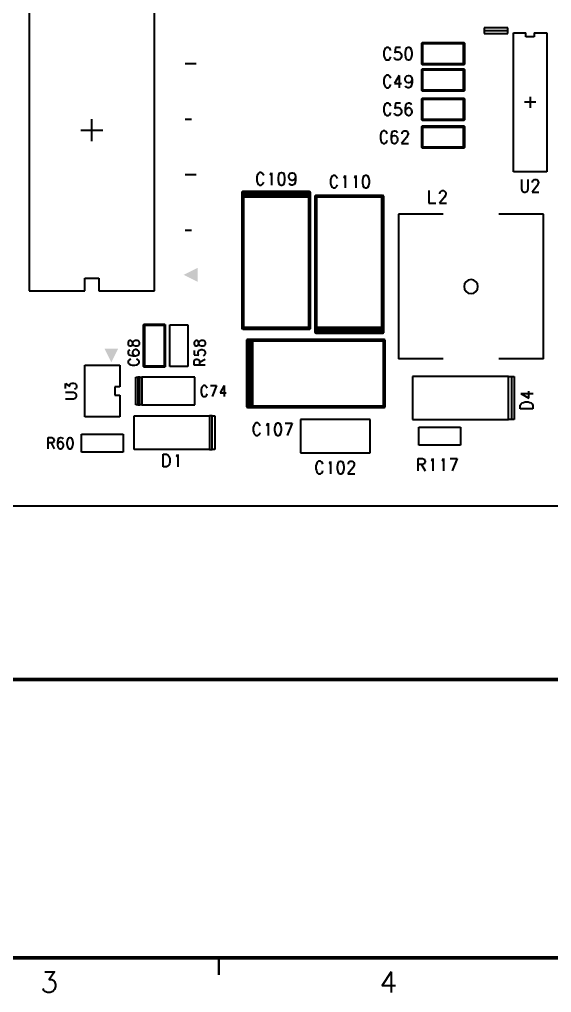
# Model space of a CAD drawing. Extents: x 295 to 953, y 10 to 290.
# Drawn here: x 609.6 to 686.1, y 10 to 149.9 of the extents above; entities that cross this region are included whole.
import ezdxf
from ezdxf.enums import TextEntityAlignment as Align

# ---------------------------------------------------------------- set-up
doc = ezdxf.new("R2010")
doc.units = 0
doc.header["$LTSCALE"] = 5
doc.header["$MEASUREMENT"] = 0
doc.layers.get('0').update_dxf_attribs({"linetype": 'CONTINUOUS', "lineweight": 25})
for name, color, linetype in [('13_C-SILK_GBR', 7, 'CONTINUOUS'), ('문자', 4, 'CONTINUOUS'), ('테두리', 3, 'CONTINUOUS')]:
    doc.layers.add(name, color=color, linetype=linetype)
doc.styles.get("Standard").update_dxf_attribs({"font": 'simplex.shx'})

# ---------------------------------------------------------------- blocks, each defined once
blk = doc.blocks.new('C')
at = {"layer": '테두리'}
for points, const_width in [([(15, 285), (15, 15), (405, 15), (405, 285), (15, 285)], 0.5), ([(15, 55), (405, 55)], 0.5), ([(161.25, 12.5), (161.25, 15)], 0.3)]:
    blk.add_lwpolyline(points, dxfattribs=dict(at, const_width=const_width))
at = {"layer": '문자'}
for s, p in [('3', (136.88, 11.5)), ('4', (185.62, 11.5))]:
    blk.add_text(s, height=3, dxfattribs=at).set_placement(p, align=Align.MIDDLE)

msp = doc.modelspace()

# ---------------------------------------------------------------- linework, layer by layer
at = {"layer": '13_C-SILK_GBR', "color": 7}
for p, q in [((610.98, 157.1), (610.98, 110.9)), ((628.98, 110.9), (628.98, 157.1)), ((679.78, 148.7), (676.38, 148.7)), ((676.38, 148.7), (676.38, 147.9)), ((679.78, 147.9), (679.78, 148.7)), ((679.78, 148.3), (676.38, 148.3)), ((676.38, 147.9), (679.78, 147.9)), ((680.58, 128), (680.58, 148)), ((680.58, 148), (682.38, 148)), ((682.38, 147.4), (682.38, 148)), ((683.58, 147.4), (682.38, 147.4)), ((683.58, 148), (683.58, 147.4)), ((683.58, 148), (685.38, 148)), ((685.38, 148), (685.38, 128)), ((662.08, 145.63), (662.01, 145.46)), ((662.21, 145.79), (662.08, 145.63)), ((662.34, 145.9), (662.21, 145.79)), ((662.61, 145.9), (662.34, 145.9)), ((662.74, 145.79), (662.61, 145.9)), ((662.88, 145.63), (662.74, 145.79)), ((662.95, 145.46), (662.88, 145.63)), ((663.62, 145.87), (663.55, 145.11)), ((664.33, 145.87), (663.62, 145.87)), ((665.08, 145.55), (665.01, 145.11)), ((665.22, 145.79), (665.08, 145.55)), ((665.44, 145.87), (665.22, 145.79)), ((665.58, 145.87), (665.44, 145.87)), ((665.79, 145.79), (665.58, 145.87)), ((665.93, 145.55), (665.79, 145.79)), ((666.01, 145.11), (665.93, 145.55)), ((667.46, 146.55), (667.42, 146.52)), ((667.42, 146.52), (667.46, 146.55)), ((667.42, 146.52), (667.42, 146.48)), ((667.42, 146.5), (667.42, 146.52)), ((667.42, 143.5), (667.42, 146.5)), ((667.42, 146.48), (667.46, 146.45)), ((667.48, 146.55), (667.46, 146.55)), ((667.46, 146.55), (667.5, 146.55)), ((673.48, 146.55), (667.48, 146.55)), ((667.48, 146.45), (673.48, 146.45)), ((667.5, 146.55), (667.53, 146.52)), ((667.53, 146.5), (667.53, 143.5)), ((673.42, 146.52), (673.46, 146.55)), ((673.42, 146.5), (673.42, 146.52)), ((673.42, 143.5), (673.42, 146.5)), ((673.46, 146.55), (673.5, 146.55)), ((673.48, 146.45), (673.5, 146.45)), ((673.53, 146.52), (673.5, 146.55)), ((673.5, 146.55), (673.53, 146.52)), ((673.5, 146.45), (673.53, 146.48)), ((673.53, 146.48), (673.53, 146.52)), ((673.53, 146.5), (673.53, 143.5)), ((662.01, 145.46), (661.95, 145.22)), ((661.95, 145.22), (661.95, 144.78)), ((661.95, 144.78), (662.01, 144.54)), ((662.01, 144.54), (662.08, 144.35)), ((662.08, 144.35), (662.21, 144.18)), ((662.21, 144.18), (662.34, 144.1)), ((662.61, 144.1), (662.74, 144.18)), ((662.74, 144.18), (662.88, 144.35)), ((662.88, 144.35), (662.95, 144.54)), ((663.55, 144.26), (663.48, 144.43)), ((663.55, 145.11), (663.62, 145.19)), ((663.62, 144.18), (663.55, 144.26)), ((663.62, 145.19), (663.83, 145.27)), ((663.83, 144.1), (663.62, 144.18)), ((663.83, 145.27), (664.04, 145.27)), ((664.04, 145.27), (664.26, 145.19)), ((664.26, 144.18), (664.04, 144.1)), ((664.26, 145.19), (664.4, 145.03)), ((664.4, 144.35), (664.26, 144.18)), ((664.4, 145.03), (664.48, 144.78)), ((664.48, 144.59), (664.4, 144.35)), ((664.48, 144.78), (664.48, 144.59)), ((665.01, 145.11), (665.01, 144.86)), ((665.01, 144.86), (665.08, 144.43)), ((665.08, 144.43), (665.22, 144.18)), ((665.22, 144.18), (665.44, 144.1)), ((665.58, 144.1), (665.79, 144.18)), ((665.79, 144.18), (665.93, 144.43)), ((665.93, 144.43), (666.01, 144.86)), ((666.01, 144.86), (666.01, 145.11)), ((633.38, 143.6), (634.98, 143.6)), ((662.34, 144.1), (662.61, 144.1)), ((664.04, 144.1), (663.83, 144.1)), ((665.44, 144.1), (665.58, 144.1)), ((667.46, 143.55), (667.42, 143.52)), ((667.42, 143.52), (667.42, 143.48)), ((667.42, 143.48), (667.46, 143.45)), ((667.46, 143.45), (667.42, 143.48)), ((667.42, 142.72), (667.46, 142.75)), ((667.46, 142.75), (667.42, 142.72)), ((667.42, 142.7), (667.42, 142.72)), ((667.42, 142.72), (667.42, 142.68)), ((667.48, 143.55), (667.46, 143.55)), ((667.5, 143.45), (667.46, 143.45)), ((667.46, 142.75), (667.5, 142.75)), ((667.48, 142.75), (667.46, 142.75)), ((673.48, 143.55), (667.48, 143.55)), ((667.48, 143.45), (673.48, 143.45)), ((673.48, 142.75), (667.48, 142.75)), ((667.53, 143.48), (667.5, 143.45)), ((667.5, 142.75), (667.53, 142.72)), ((667.53, 143.5), (667.53, 143.48)), ((673.46, 143.45), (673.42, 143.48)), ((673.42, 142.72), (673.46, 142.75)), ((673.42, 142.7), (673.42, 142.72)), ((673.5, 143.45), (673.46, 143.45)), ((673.46, 142.75), (673.5, 142.75)), ((673.48, 143.45), (673.5, 143.45)), ((673.53, 143.52), (673.5, 143.55)), ((673.53, 143.48), (673.5, 143.45)), ((673.5, 143.45), (673.53, 143.48)), ((673.53, 142.72), (673.5, 142.75)), ((673.5, 142.75), (673.53, 142.72)), ((673.53, 143.48), (673.53, 143.52)), ((673.53, 143.5), (673.53, 143.48)), ((673.53, 142.68), (673.53, 142.72)), ((662.01, 141.46), (661.95, 141.22)), ((662.08, 141.63), (662.01, 141.46)), ((662.21, 141.79), (662.08, 141.63)), ((662.34, 141.9), (662.21, 141.79)), ((662.61, 141.9), (662.34, 141.9)), ((662.74, 141.79), (662.61, 141.9)), ((662.88, 141.63), (662.74, 141.79)), ((662.95, 141.46), (662.88, 141.63)), ((664.14, 141.87), (663.48, 140.7)), ((664.14, 141.87), (664.14, 140.1)), ((665.01, 141.38), (665.08, 141.63)), ((665.01, 141.3), (665.01, 141.38)), ((665.08, 141.63), (665.24, 141.79)), ((665.24, 141.79), (665.47, 141.87)), ((665.47, 141.87), (665.54, 141.87)), ((665.54, 141.87), (665.78, 141.79)), ((665.78, 141.79), (665.93, 141.63)), ((665.93, 141.63), (666.01, 141.3)), ((667.42, 139.7), (667.42, 142.7)), ((667.42, 142.68), (667.46, 142.65)), ((667.48, 142.65), (673.48, 142.65)), ((667.53, 142.7), (667.53, 139.7)), ((673.42, 139.7), (673.42, 142.7)), ((673.48, 142.65), (673.5, 142.65)), ((673.5, 142.65), (673.53, 142.68)), ((673.53, 142.7), (673.53, 139.7)), ((661.95, 141.22), (661.95, 140.78)), ((661.95, 140.78), (662.01, 140.54)), ((662.01, 140.54), (662.08, 140.35)), ((662.08, 140.35), (662.21, 140.18)), ((662.21, 140.18), (662.34, 140.1)), ((662.34, 140.1), (662.61, 140.1)), ((662.61, 140.1), (662.74, 140.18)), ((662.74, 140.18), (662.88, 140.35)), ((662.88, 140.35), (662.95, 140.54)), ((663.48, 140.7), (664.48, 140.7)), ((665.08, 141.03), (665.01, 141.3)), ((665.24, 140.86), (665.08, 141.03)), ((665.16, 140.18), (665.08, 140.35)), ((665.39, 140.1), (665.16, 140.18)), ((665.47, 140.78), (665.24, 140.86)), ((665.54, 140.1), (665.39, 140.1)), ((665.54, 140.78), (665.47, 140.78)), ((665.78, 140.86), (665.54, 140.78)), ((665.78, 140.18), (665.54, 140.1)), ((665.93, 141.03), (665.78, 140.86)), ((665.93, 140.43), (665.78, 140.18)), ((666.01, 141.3), (665.93, 141.03)), ((666.01, 140.86), (665.93, 140.43)), ((666.01, 141.3), (666.01, 140.86)), ((667.46, 139.75), (667.42, 139.72)), ((667.42, 139.72), (667.42, 139.68)), ((667.42, 139.68), (667.46, 139.65)), ((667.46, 139.65), (667.42, 139.68)), ((667.42, 138.52), (667.46, 138.55)), ((667.46, 138.55), (667.42, 138.52)), ((667.42, 138.5), (667.42, 138.52)), ((667.42, 138.52), (667.42, 138.48)), ((667.48, 139.75), (667.46, 139.75)), ((667.5, 139.65), (667.46, 139.65)), ((667.46, 138.55), (667.5, 138.55)), ((667.48, 138.55), (667.46, 138.55)), ((673.48, 139.75), (667.48, 139.75)), ((667.48, 139.65), (673.48, 139.65)), ((673.48, 138.55), (667.48, 138.55)), ((667.53, 139.68), (667.5, 139.65)), ((667.5, 138.55), (667.53, 138.52)), ((667.53, 139.7), (667.53, 139.68)), ((673.46, 139.65), (673.42, 139.68)), ((673.42, 138.52), (673.46, 138.55)), ((673.42, 138.5), (673.42, 138.52)), ((673.5, 139.65), (673.46, 139.65)), ((673.46, 138.55), (673.5, 138.55)), ((673.48, 139.65), (673.5, 139.65)), ((673.53, 139.72), (673.5, 139.75)), ((673.5, 139.65), (673.53, 139.68)), ((673.53, 139.68), (673.5, 139.65)), ((673.53, 138.52), (673.5, 138.55)), ((673.5, 138.55), (673.53, 138.52)), ((673.53, 139.68), (673.53, 139.72)), ((673.53, 139.7), (673.53, 139.68)), ((673.53, 138.48), (673.53, 138.52)), ((682.98, 138.8), (682.98, 137.2)), ((662.01, 137.46), (661.95, 137.22)), ((661.95, 137.22), (661.95, 136.78)), ((662.08, 137.63), (662.01, 137.46)), ((662.21, 137.79), (662.08, 137.63)), ((662.34, 137.9), (662.21, 137.79)), ((662.61, 137.9), (662.34, 137.9)), ((662.74, 137.79), (662.61, 137.9)), ((662.88, 137.63), (662.74, 137.79)), ((662.95, 137.46), (662.88, 137.63)), ((663.62, 137.87), (663.55, 137.11)), ((663.55, 137.11), (663.62, 137.19)), ((664.33, 137.87), (663.62, 137.87)), ((663.62, 137.19), (663.83, 137.27)), ((663.83, 137.27), (664.04, 137.27)), ((664.04, 137.27), (664.26, 137.19)), ((664.26, 137.19), (664.4, 137.03)), ((665.08, 137.55), (665.01, 137.11)), ((665.24, 137.79), (665.08, 137.55)), ((665.47, 137.87), (665.24, 137.79)), ((665.47, 137.19), (665.24, 137.11)), ((665.62, 137.87), (665.47, 137.87)), ((665.54, 137.19), (665.47, 137.19)), ((665.77, 137.11), (665.54, 137.19)), ((665.85, 137.79), (665.62, 137.87)), ((665.93, 137.63), (665.85, 137.79)), ((667.42, 135.5), (667.42, 138.5)), ((667.42, 138.48), (667.46, 138.45)), ((667.48, 138.45), (673.48, 138.45)), ((667.53, 138.5), (667.53, 135.5)), ((673.42, 135.5), (673.42, 138.5)), ((673.48, 138.45), (673.5, 138.45)), ((673.5, 138.45), (673.53, 138.48)), ((673.53, 138.5), (673.53, 135.5)), ((683.78, 138), (682.18, 138)), ((661.95, 136.78), (662.01, 136.54)), ((662.01, 136.54), (662.08, 136.35)), ((662.08, 136.35), (662.21, 136.18)), ((662.21, 136.18), (662.34, 136.1)), ((662.34, 136.1), (662.61, 136.1)), ((662.61, 136.1), (662.74, 136.18)), ((662.74, 136.18), (662.88, 136.35)), ((662.88, 136.35), (662.95, 136.54)), ((663.55, 136.26), (663.48, 136.43)), ((663.62, 136.18), (663.55, 136.26)), ((663.83, 136.1), (663.62, 136.18)), ((664.04, 136.1), (663.83, 136.1)), ((664.26, 136.18), (664.04, 136.1)), ((664.4, 136.35), (664.26, 136.18)), ((664.4, 137.03), (664.48, 136.78)), ((664.48, 136.59), (664.4, 136.35)), ((664.48, 136.78), (664.48, 136.59)), ((665.01, 137.11), (665.01, 136.7)), ((665.08, 136.95), (665.01, 136.7)), ((665.01, 136.7), (665.08, 136.35)), ((665.24, 137.11), (665.08, 136.95)), ((665.08, 136.35), (665.24, 136.18)), ((665.24, 136.18), (665.47, 136.1)), ((665.47, 136.1), (665.54, 136.1)), ((665.54, 136.1), (665.77, 136.18)), ((665.93, 136.95), (665.77, 137.11)), ((665.77, 136.18), (665.93, 136.35)), ((666.01, 136.7), (665.93, 136.95)), ((665.93, 136.35), (666.01, 136.59)), ((666.01, 136.59), (666.01, 136.7)), ((619.98, 132.4), (619.98, 135.6)), ((633.38, 135.6), (634.28, 135.6)), ((667.46, 135.55), (667.42, 135.52)), ((667.42, 135.52), (667.42, 135.48)), ((667.42, 135.48), (667.46, 135.45)), ((667.46, 135.45), (667.42, 135.48)), ((667.42, 134.52), (667.46, 134.55)), ((667.46, 134.55), (667.42, 134.52)), ((667.42, 134.5), (667.42, 134.52)), ((667.42, 134.52), (667.42, 134.48)), ((667.42, 131.5), (667.42, 134.5)), ((667.42, 134.48), (667.46, 134.45)), ((667.48, 135.55), (667.46, 135.55)), ((667.5, 135.45), (667.46, 135.45)), ((667.46, 134.55), (667.5, 134.55)), ((667.48, 134.55), (667.46, 134.55)), ((673.48, 135.55), (667.48, 135.55)), ((667.48, 135.45), (673.48, 135.45)), ((673.48, 134.55), (667.48, 134.55)), ((667.48, 134.45), (673.48, 134.45)), ((667.53, 135.48), (667.5, 135.45)), ((667.5, 134.55), (667.53, 134.52)), ((667.53, 135.5), (667.53, 135.48)), ((667.53, 134.5), (667.53, 131.5)), ((673.46, 135.45), (673.42, 135.48)), ((673.42, 134.52), (673.46, 134.55)), ((673.42, 134.5), (673.42, 134.52)), ((673.42, 131.5), (673.42, 134.5)), ((673.5, 135.45), (673.46, 135.45)), ((673.46, 134.55), (673.5, 134.55)), ((673.48, 135.45), (673.5, 135.45)), ((673.48, 134.45), (673.5, 134.45)), ((673.53, 135.52), (673.5, 135.55)), ((673.5, 135.45), (673.53, 135.48)), ((673.53, 135.48), (673.5, 135.45)), ((673.53, 134.52), (673.5, 134.55)), ((673.5, 134.55), (673.53, 134.52)), ((673.5, 134.45), (673.53, 134.48)), ((673.53, 135.48), (673.53, 135.52)), ((673.53, 135.5), (673.53, 135.48)), ((673.53, 134.48), (673.53, 134.52)), ((673.53, 134.5), (673.53, 131.5)), ((618.38, 134), (621.58, 134)), ((661.51, 133.46), (661.45, 133.22)), ((661.45, 133.22), (661.45, 132.78)), ((661.58, 133.63), (661.51, 133.46)), ((661.71, 133.79), (661.58, 133.63)), ((661.84, 133.9), (661.71, 133.79)), ((662.11, 133.9), (661.84, 133.9)), ((662.24, 133.79), (662.11, 133.9)), ((662.38, 133.63), (662.24, 133.79)), ((662.45, 133.46), (662.38, 133.63)), ((663.05, 133.55), (662.98, 133.11)), ((662.98, 133.11), (662.98, 132.7)), ((663.05, 132.95), (662.98, 132.7)), ((663.21, 133.79), (663.05, 133.55)), ((663.21, 133.11), (663.05, 132.95)), ((663.44, 133.87), (663.21, 133.79)), ((663.44, 133.19), (663.21, 133.11)), ((663.59, 133.87), (663.44, 133.87)), ((663.51, 133.19), (663.44, 133.19)), ((663.74, 133.11), (663.51, 133.19)), ((663.82, 133.79), (663.59, 133.87)), ((663.9, 132.95), (663.74, 133.11)), ((663.9, 133.63), (663.82, 133.79)), ((663.98, 132.7), (663.9, 132.95)), ((665.22, 132.95), (664.51, 132.1)), ((664.58, 133.55), (664.65, 133.71)), ((664.58, 133.46), (664.58, 133.55)), ((664.65, 133.71), (664.72, 133.79)), ((664.72, 133.79), (664.86, 133.9)), ((664.86, 133.9), (665.15, 133.9)), ((665.15, 133.9), (665.29, 133.79)), ((665.36, 133.22), (665.22, 132.95)), ((665.29, 133.79), (665.36, 133.71)), ((665.36, 133.71), (665.43, 133.55)), ((665.43, 133.38), (665.36, 133.22)), ((665.43, 133.55), (665.43, 133.38)), ((661.45, 132.78), (661.51, 132.54)), ((661.51, 132.54), (661.58, 132.35)), ((661.58, 132.35), (661.71, 132.18)), ((661.71, 132.18), (661.84, 132.1)), ((661.84, 132.1), (662.11, 132.1)), ((662.11, 132.1), (662.24, 132.18)), ((662.24, 132.18), (662.38, 132.35)), ((662.38, 132.35), (662.45, 132.54)), ((662.98, 132.7), (663.05, 132.35)), ((663.05, 132.35), (663.21, 132.18)), ((663.21, 132.18), (663.44, 132.1)), ((663.44, 132.1), (663.51, 132.1)), ((663.51, 132.1), (663.74, 132.18)), ((663.74, 132.18), (663.9, 132.35)), ((663.9, 132.35), (663.98, 132.59)), ((663.98, 132.59), (663.98, 132.7)), ((664.51, 132.1), (665.51, 132.1)), ((667.46, 131.55), (667.42, 131.52)), ((667.42, 131.52), (667.42, 131.48)), ((667.48, 131.55), (667.46, 131.55)), ((673.48, 131.55), (667.48, 131.55)), ((673.53, 131.52), (673.5, 131.55)), ((673.53, 131.48), (673.53, 131.52)), ((667.42, 131.48), (667.46, 131.45)), ((667.46, 131.45), (667.42, 131.48)), ((667.5, 131.45), (667.46, 131.45)), ((667.48, 131.45), (673.48, 131.45)), ((667.53, 131.48), (667.5, 131.45)), ((667.53, 131.5), (667.53, 131.48)), ((673.46, 131.45), (673.42, 131.48)), ((673.5, 131.45), (673.46, 131.45)), ((673.48, 131.45), (673.5, 131.45)), ((673.5, 131.45), (673.53, 131.48)), ((673.53, 131.48), (673.5, 131.45)), ((673.53, 131.5), (673.53, 131.48)), ((633.38, 127.6), (634.98, 127.6)), ((643.75, 127.46), (643.69, 127.22)), ((643.82, 127.63), (643.75, 127.46)), ((643.94, 127.79), (643.82, 127.63)), ((644.07, 127.9), (643.94, 127.79)), ((644.34, 127.9), (644.07, 127.9)), ((644.47, 127.79), (644.34, 127.9)), ((644.61, 127.63), (644.47, 127.79)), ((644.68, 127.46), (644.61, 127.63)), ((645.6, 127.55), (645.68, 127.63)), ((645.68, 127.63), (645.8, 127.87)), ((645.8, 127.87), (645.8, 126.1)), ((646.82, 127.55), (646.75, 127.11)), ((646.95, 127.79), (646.82, 127.55)), ((647.17, 127.87), (646.95, 127.79)), ((647.31, 127.87), (647.17, 127.87)), ((647.52, 127.79), (647.31, 127.87)), ((647.66, 127.55), (647.52, 127.79)), ((647.74, 127.11), (647.66, 127.55)), ((648.28, 127.38), (648.35, 127.63)), ((648.28, 127.3), (648.28, 127.38)), ((648.35, 127.63), (648.5, 127.79)), ((648.5, 127.79), (648.73, 127.87)), ((648.73, 127.87), (648.8, 127.87)), ((648.8, 127.87), (649.04, 127.79)), ((649.04, 127.79), (649.19, 127.63)), ((649.19, 127.63), (649.27, 127.3)), ((654.54, 127.39), (654.42, 127.23)), ((654.67, 127.5), (654.54, 127.39)), ((654.94, 127.5), (654.67, 127.5)), ((655.07, 127.39), (654.94, 127.5)), ((655.21, 127.23), (655.07, 127.39)), ((656.28, 127.23), (656.4, 127.47)), ((656.4, 127.47), (656.4, 125.7)), ((657.81, 127.23), (657.93, 127.47)), ((657.93, 127.47), (657.93, 125.7)), ((659.08, 127.39), (658.95, 127.15)), ((659.3, 127.47), (659.08, 127.39)), ((659.44, 127.47), (659.3, 127.47)), ((659.65, 127.39), (659.44, 127.47)), ((659.79, 127.15), (659.65, 127.39)), ((685.38, 128), (680.58, 128)), ((643.69, 127.22), (643.69, 126.78)), ((643.69, 126.78), (643.75, 126.54)), ((643.75, 126.54), (643.82, 126.35)), ((643.82, 126.35), (643.94, 126.18)), ((643.94, 126.18), (644.07, 126.1)), ((644.07, 126.1), (644.34, 126.1)), ((644.34, 126.1), (644.47, 126.18)), ((644.47, 126.18), (644.61, 126.35)), ((644.61, 126.35), (644.68, 126.54)), ((646.75, 127.11), (646.75, 126.86)), ((646.75, 126.86), (646.82, 126.43)), ((646.82, 126.43), (646.95, 126.18)), ((646.95, 126.18), (647.17, 126.1)), ((647.17, 126.1), (647.31, 126.1)), ((647.31, 126.1), (647.52, 126.18)), ((647.52, 126.18), (647.66, 126.43)), ((647.66, 126.43), (647.74, 126.86)), ((647.74, 126.86), (647.74, 127.11)), ((648.35, 127.03), (648.28, 127.3)), ((648.5, 126.86), (648.35, 127.03)), ((648.42, 126.18), (648.35, 126.35)), ((648.65, 126.1), (648.42, 126.18)), ((648.73, 126.78), (648.5, 126.86)), ((648.8, 126.1), (648.65, 126.1)), ((648.8, 126.78), (648.73, 126.78)), ((649.04, 126.86), (648.8, 126.78)), ((649.04, 126.18), (648.8, 126.1)), ((649.19, 127.03), (649.04, 126.86)), ((649.19, 126.43), (649.04, 126.18)), ((649.27, 127.3), (649.19, 127.03)), ((649.27, 126.86), (649.19, 126.43)), ((649.27, 127.3), (649.27, 126.86)), ((654.35, 127.06), (654.29, 126.82)), ((654.29, 126.82), (654.29, 126.38)), ((654.29, 126.38), (654.35, 126.14)), ((654.42, 127.23), (654.35, 127.06)), ((654.35, 126.14), (654.42, 125.95)), ((654.42, 125.95), (654.54, 125.78)), ((655.07, 125.78), (655.21, 125.95)), ((655.28, 127.06), (655.21, 127.23)), ((655.21, 125.95), (655.28, 126.14)), ((656.2, 127.15), (656.28, 127.23)), ((657.73, 127.15), (657.81, 127.23)), ((658.95, 127.15), (658.88, 126.71)), ((658.88, 126.71), (658.88, 126.46)), ((658.88, 126.46), (658.95, 126.03)), ((658.95, 126.03), (659.08, 125.78)), ((659.65, 125.78), (659.79, 126.03)), ((659.87, 126.71), (659.79, 127.15)), ((659.79, 126.03), (659.87, 126.46)), ((659.87, 126.46), (659.87, 126.71)), ((681.72, 126.9), (681.72, 125.62)), ((682.71, 125.62), (682.71, 126.9)), ((683.95, 125.95), (683.25, 125.1)), ((683.32, 126.55), (683.38, 126.71)), ((683.32, 126.46), (683.32, 126.55)), ((683.38, 126.71), (683.45, 126.79)), ((683.45, 126.79), (683.59, 126.9)), ((683.59, 126.9), (683.88, 126.9)), ((683.88, 126.9), (684.02, 126.79)), ((684.09, 126.22), (683.95, 125.95)), ((684.02, 126.79), (684.09, 126.71)), ((684.09, 126.71), (684.16, 126.55)), ((684.16, 126.38), (684.09, 126.22)), ((684.16, 126.55), (684.16, 126.38)), ((641.58, 125.14), (641.64, 125.2)), ((641.64, 125.2), (641.58, 125.14)), ((641.58, 125.1), (641.58, 125.14)), ((641.58, 125.14), (641.58, 125.06)), ((641.58, 124.9), (641.58, 125.1)), ((641.58, 125.06), (641.64, 125)), ((641.64, 125), (641.58, 124.94)), ((641.58, 124.94), (641.64, 125)), ((641.58, 124.94), (641.58, 124.86)), ((641.58, 124.9), (641.58, 124.94)), ((641.58, 124.5), (641.58, 124.9)), ((641.64, 124.8), (641.58, 124.86)), ((641.58, 124.86), (641.64, 124.8)), ((641.58, 124.54), (641.64, 124.6)), ((641.64, 124.6), (641.58, 124.54)), ((641.58, 124.5), (641.58, 124.54)), ((641.58, 124.54), (641.58, 124.46)), ((641.64, 125.2), (641.72, 125.2)), ((641.68, 125.2), (641.64, 125.2)), ((641.68, 125), (641.64, 125)), ((641.64, 125), (641.72, 125)), ((641.72, 124.8), (641.64, 124.8)), ((641.64, 124.6), (641.72, 124.6)), ((641.68, 124.6), (641.64, 124.6)), ((651.28, 125.2), (641.68, 125.2)), ((641.68, 125), (651.28, 125)), ((651.28, 125), (641.68, 125)), ((641.68, 124.8), (651.28, 124.8)), ((651.28, 124.6), (641.68, 124.6)), ((641.72, 125.2), (641.78, 125.14)), ((641.72, 125), (641.78, 124.94)), ((641.78, 124.86), (641.72, 124.8)), ((641.72, 124.6), (641.78, 124.54)), ((641.78, 125.1), (641.78, 124.9)), ((641.78, 124.9), (641.78, 124.86)), ((641.78, 124.9), (641.78, 124.5)), ((651.18, 125.14), (651.24, 125.2)), ((651.18, 125.1), (651.18, 125.14)), ((651.18, 124.9), (651.18, 125.1)), ((651.18, 124.94), (651.24, 125)), ((651.18, 124.9), (651.18, 124.94)), ((651.18, 124.5), (651.18, 124.9)), ((651.24, 124.8), (651.18, 124.86)), ((651.18, 124.54), (651.24, 124.6)), ((651.18, 124.5), (651.18, 124.54)), ((651.24, 125.2), (651.32, 125.2)), ((651.24, 125), (651.32, 125)), ((651.32, 124.8), (651.24, 124.8)), ((651.24, 124.6), (651.32, 124.6)), ((651.28, 125), (651.32, 125)), ((651.28, 124.8), (651.32, 124.8)), ((651.38, 125.14), (651.32, 125.2)), ((651.32, 125.2), (651.38, 125.14)), ((651.32, 125), (651.38, 125.06)), ((651.32, 125), (651.38, 124.94)), ((651.38, 124.94), (651.32, 125)), ((651.38, 124.86), (651.32, 124.8)), ((651.32, 124.8), (651.38, 124.86)), ((651.32, 124.6), (651.38, 124.54)), ((651.38, 124.54), (651.32, 124.6)), ((651.38, 125.06), (651.38, 125.14)), ((651.38, 125.1), (651.38, 124.9)), ((651.38, 124.86), (651.38, 124.94)), ((651.38, 124.9), (651.38, 124.86)), ((651.38, 124.9), (651.38, 124.5)), ((651.38, 124.46), (651.38, 124.54)), ((652.08, 124.54), (652.14, 124.6)), ((652.14, 124.6), (652.08, 124.54)), ((652.08, 124.5), (652.08, 124.54)), ((652.08, 124.54), (652.08, 124.46)), ((652.14, 124.6), (652.22, 124.6)), ((652.18, 124.6), (652.14, 124.6)), ((661.78, 124.6), (652.18, 124.6)), ((652.22, 124.6), (652.28, 124.54)), ((654.54, 125.78), (654.67, 125.7)), ((654.67, 125.7), (654.94, 125.7)), ((654.94, 125.7), (655.07, 125.78)), ((659.08, 125.78), (659.3, 125.7)), ((659.3, 125.7), (659.44, 125.7)), ((659.44, 125.7), (659.65, 125.78)), ((661.68, 124.54), (661.74, 124.6)), ((661.68, 124.5), (661.68, 124.54)), ((661.74, 124.6), (661.82, 124.6)), ((661.88, 124.54), (661.82, 124.6)), ((661.82, 124.6), (661.88, 124.54)), ((661.88, 124.46), (661.88, 124.54)), ((668.42, 125.3), (668.42, 123.5)), ((670.02, 124.95), (670.08, 125.11)), ((670.02, 124.86), (670.02, 124.95)), ((670.08, 125.11), (670.15, 125.19)), ((670.15, 125.19), (670.29, 125.3)), ((670.29, 125.3), (670.58, 125.3)), ((670.58, 125.3), (670.72, 125.19)), ((670.79, 124.62), (670.65, 124.35)), ((670.72, 125.19), (670.79, 125.11)), ((670.79, 125.11), (670.86, 124.95)), ((670.86, 124.78), (670.79, 124.62)), ((670.86, 124.95), (670.86, 124.78)), ((681.72, 125.62), (681.79, 125.35)), ((681.79, 125.35), (681.92, 125.18)), ((681.92, 125.18), (682.14, 125.1)), ((682.14, 125.1), (682.28, 125.1)), ((682.28, 125.1), (682.49, 125.18)), ((682.49, 125.18), (682.63, 125.35)), ((682.63, 125.35), (682.71, 125.62)), ((683.25, 125.1), (684.24, 125.1)), ((641.58, 105.5), (641.58, 124.5)), ((641.64, 124.4), (641.58, 124.46)), ((641.58, 124.46), (641.64, 124.4)), ((641.72, 124.4), (641.64, 124.4)), ((641.68, 124.4), (651.28, 124.4)), ((641.78, 124.46), (641.72, 124.4)), ((641.78, 124.5), (641.78, 124.46)), ((641.78, 124.5), (641.78, 105.5)), ((651.18, 105.5), (651.18, 124.5)), ((651.24, 124.4), (651.18, 124.46)), ((651.32, 124.4), (651.24, 124.4)), ((651.28, 124.4), (651.32, 124.4)), ((651.38, 124.46), (651.32, 124.4)), ((651.32, 124.4), (651.38, 124.46)), ((651.38, 124.5), (651.38, 124.46)), ((651.38, 124.5), (651.38, 105.5)), ((652.08, 105.5), (652.08, 124.5)), ((652.08, 124.46), (652.14, 124.4)), ((652.18, 124.4), (661.78, 124.4)), ((652.28, 124.5), (652.28, 105.5)), ((661.68, 105.5), (661.68, 124.5)), ((661.78, 124.4), (661.82, 124.4)), ((661.82, 124.4), (661.88, 124.46)), ((661.88, 124.5), (661.88, 105.5)), ((668.42, 123.5), (669.41, 123.5)), ((670.65, 124.35), (669.95, 123.5)), ((669.95, 123.5), (670.94, 123.5)), ((670.48, 121.9), (664.08, 121.9)), ((664.08, 121.9), (664.08, 101.1)), ((684.88, 121.9), (678.48, 121.9)), ((684.88, 101.1), (684.88, 121.9)), ((633.38, 119.6), (634.28, 119.6)), ((618.98, 110.9), (618.98, 112.7)), ((618.98, 112.7), (620.98, 112.7)), ((620.98, 112.7), (620.98, 110.9)), ((610.98, 110.9), (618.98, 110.9)), ((620.98, 110.9), (628.98, 110.9)), ((627.42, 106.02), (627.46, 106.05)), ((627.46, 106.05), (627.42, 106.02)), ((627.42, 106), (627.42, 106.02)), ((627.42, 106.02), (627.42, 105.98)), ((627.42, 100), (627.42, 106)), ((627.42, 105.98), (627.46, 105.95)), ((627.46, 106.05), (627.5, 106.05)), ((627.48, 106.05), (627.46, 106.05)), ((630.48, 106.05), (627.48, 106.05)), ((627.48, 105.95), (630.48, 105.95)), ((627.5, 106.05), (627.53, 106.02)), ((627.53, 106), (627.53, 100)), ((630.42, 106.02), (630.46, 106.05)), ((630.42, 106), (630.42, 106.02)), ((630.42, 100), (630.42, 106)), ((630.46, 106.05), (630.5, 106.05)), ((630.48, 105.95), (630.5, 105.95)), ((630.5, 106.05), (630.53, 106.02)), ((630.53, 106.02), (630.5, 106.05)), ((630.5, 105.95), (630.53, 105.98)), ((630.53, 105.98), (630.53, 106.02)), ((630.53, 106), (630.53, 100)), ((631.18, 100), (631.18, 106)), ((631.18, 106), (633.78, 106)), ((633.78, 106), (633.78, 100)), ((641.64, 105.6), (641.58, 105.54)), ((641.58, 105.54), (641.58, 105.46)), ((641.58, 105.46), (641.64, 105.4)), ((641.64, 105.4), (641.58, 105.46)), ((641.68, 105.6), (641.64, 105.6)), ((641.72, 105.4), (641.64, 105.4)), ((651.28, 105.6), (641.68, 105.6)), ((641.68, 105.4), (651.28, 105.4)), ((641.78, 105.46), (641.72, 105.4)), ((641.78, 105.5), (641.78, 105.46)), ((651.24, 105.4), (651.18, 105.46)), ((651.32, 105.4), (651.24, 105.4)), ((651.28, 105.4), (651.32, 105.4)), ((651.38, 105.54), (651.32, 105.6)), ((651.38, 105.46), (651.32, 105.4)), ((651.32, 105.4), (651.38, 105.46)), ((651.38, 105.46), (651.38, 105.54)), ((651.38, 105.5), (651.38, 105.46)), ((652.08, 105.54), (652.14, 105.6)), ((652.14, 105.6), (652.08, 105.54)), ((652.08, 105.5), (652.08, 105.54)), ((652.08, 105.54), (652.08, 105.46)), ((652.08, 105.1), (652.08, 105.5)), ((652.14, 105.4), (652.08, 105.46)), ((652.08, 105.46), (652.14, 105.4)), ((652.08, 105.14), (652.14, 105.2)), ((652.14, 105.2), (652.08, 105.14)), ((652.08, 105.1), (652.08, 105.14)), ((652.08, 105.14), (652.08, 105.06)), ((652.08, 104.9), (652.08, 105.1)), ((652.14, 105), (652.08, 105.06)), ((652.08, 105.06), (652.14, 105)), ((652.14, 105), (652.08, 104.94)), ((652.08, 104.94), (652.08, 104.86)), ((652.14, 105.6), (652.22, 105.6)), ((652.18, 105.6), (652.14, 105.6)), ((652.22, 105.4), (652.14, 105.4)), ((652.14, 105.2), (652.22, 105.2)), ((652.18, 105.2), (652.14, 105.2)), ((652.18, 105), (652.14, 105)), ((652.22, 105), (652.14, 105)), ((661.78, 105.6), (652.18, 105.6)), ((652.18, 105.4), (661.78, 105.4)), ((661.78, 105.2), (652.18, 105.2)), ((661.78, 105), (652.18, 105)), ((652.18, 105), (661.78, 105)), ((652.22, 105.6), (652.28, 105.54)), ((652.28, 105.46), (652.22, 105.4)), ((652.22, 105.2), (652.28, 105.14)), ((652.28, 105.06), (652.22, 105)), ((652.28, 105.5), (652.28, 105.1)), ((652.28, 105.5), (652.28, 105.46)), ((652.28, 105.1), (652.28, 104.9)), ((652.28, 105.1), (652.28, 105.06)), ((661.68, 105.54), (661.74, 105.6)), ((661.68, 105.5), (661.68, 105.54)), ((661.68, 105.1), (661.68, 105.5)), ((661.74, 105.4), (661.68, 105.46)), ((661.68, 105.14), (661.74, 105.2)), ((661.68, 105.1), (661.68, 105.14)), ((661.68, 104.9), (661.68, 105.1)), ((661.74, 105), (661.68, 105.06)), ((661.74, 105.6), (661.82, 105.6)), ((661.82, 105.4), (661.74, 105.4)), ((661.74, 105.2), (661.82, 105.2)), ((661.82, 105), (661.74, 105)), ((661.78, 105.4), (661.82, 105.4)), ((661.78, 105), (661.82, 105)), ((661.82, 105.6), (661.88, 105.54)), ((661.88, 105.54), (661.82, 105.6)), ((661.88, 105.46), (661.82, 105.4)), ((661.82, 105.4), (661.88, 105.46)), ((661.82, 105.2), (661.88, 105.14)), ((661.88, 105.14), (661.82, 105.2)), ((661.82, 105), (661.88, 105.06)), ((661.88, 105.06), (661.82, 105)), ((661.88, 104.94), (661.82, 105)), ((661.88, 105.46), (661.88, 105.54)), ((661.88, 105.5), (661.88, 105.1)), ((661.88, 105.5), (661.88, 105.46)), ((661.88, 105.06), (661.88, 105.14)), ((661.88, 105.1), (661.88, 104.9)), ((661.88, 105.1), (661.88, 105.06)), ((661.88, 104.86), (661.88, 104.94)), ((625.27, 103.67), (625.2, 103.48)), ((625.42, 103.73), (625.27, 103.67)), ((625.57, 103.73), (625.42, 103.73)), ((625.74, 103.67), (625.57, 103.73)), ((625.81, 103.55), (625.74, 103.67)), ((625.88, 103.29), (625.81, 103.55)), ((625.88, 103.42), (625.95, 103.61)), ((625.95, 103.61), (626.1, 103.73)), ((626.1, 103.73), (626.24, 103.8)), ((626.24, 103.8), (626.49, 103.8)), ((626.49, 103.8), (626.63, 103.73)), ((626.63, 103.73), (626.71, 103.67)), ((626.71, 103.67), (626.78, 103.48)), ((634.77, 103.67), (634.7, 103.48)), ((634.92, 103.73), (634.77, 103.67)), ((635.07, 103.73), (634.92, 103.73)), ((635.24, 103.67), (635.07, 103.73)), ((635.31, 103.55), (635.24, 103.67)), ((635.38, 103.29), (635.31, 103.55)), ((635.38, 103.42), (635.45, 103.61)), ((635.45, 103.61), (635.6, 103.73)), ((635.6, 103.73), (635.74, 103.8)), ((635.74, 103.8), (635.99, 103.8)), ((635.99, 103.8), (636.13, 103.73)), ((636.13, 103.73), (636.21, 103.67)), ((636.21, 103.67), (636.28, 103.48)), ((642.28, 103.84), (642.34, 103.9)), ((642.34, 103.9), (642.28, 103.84)), ((642.28, 103.8), (642.28, 103.84)), ((642.28, 103.84), (642.28, 103.76)), ((642.28, 94.2), (642.28, 103.8)), ((642.28, 103.76), (642.34, 103.7)), ((642.34, 103.9), (642.42, 103.9)), ((642.38, 103.9), (642.34, 103.9)), ((642.58, 103.9), (642.38, 103.9)), ((642.38, 103.7), (642.58, 103.7)), ((642.42, 103.9), (642.48, 103.84)), ((642.54, 103.9), (642.48, 103.84)), ((642.48, 103.84), (642.54, 103.9)), ((642.48, 103.84), (642.48, 103.76)), ((642.48, 103.8), (642.48, 103.84)), ((642.48, 103.8), (642.48, 94.2)), ((642.48, 94.2), (642.48, 103.8)), ((642.48, 103.76), (642.54, 103.7)), ((642.58, 103.9), (642.54, 103.9)), ((642.54, 103.9), (642.62, 103.9)), ((642.98, 103.9), (642.58, 103.9)), ((642.58, 103.7), (642.62, 103.7)), ((642.58, 103.7), (642.98, 103.7)), ((642.68, 103.84), (642.62, 103.9)), ((642.62, 103.9), (642.68, 103.84)), ((642.62, 103.7), (642.68, 103.76)), ((642.68, 103.76), (642.68, 103.84)), ((642.68, 103.8), (642.68, 94.2)), ((642.94, 103.9), (642.88, 103.84)), ((642.88, 103.84), (642.94, 103.9)), ((642.88, 103.84), (642.88, 103.76)), ((642.88, 103.8), (642.88, 103.84)), ((642.88, 94.2), (642.88, 103.8)), ((642.88, 103.76), (642.94, 103.7)), ((642.98, 103.9), (642.94, 103.9)), ((642.94, 103.9), (643.02, 103.9)), ((661.98, 103.9), (642.98, 103.9)), ((642.98, 103.7), (643.02, 103.7)), ((642.98, 103.7), (661.98, 103.7)), ((643.08, 103.84), (643.02, 103.9)), ((643.02, 103.9), (643.08, 103.84)), ((643.02, 103.7), (643.08, 103.76)), ((643.08, 103.76), (643.08, 103.84)), ((643.08, 103.8), (643.08, 94.2)), ((652.08, 104.86), (652.14, 104.8)), ((652.14, 104.8), (652.08, 104.86)), ((652.22, 104.8), (652.14, 104.8)), ((652.18, 104.8), (661.78, 104.8)), ((652.28, 104.86), (652.22, 104.8)), ((652.28, 104.9), (652.28, 104.86)), ((661.74, 104.8), (661.68, 104.86)), ((661.82, 104.8), (661.74, 104.8)), ((661.78, 104.8), (661.82, 104.8)), ((661.88, 104.86), (661.82, 104.8)), ((661.82, 104.8), (661.88, 104.86)), ((661.88, 104.9), (661.88, 104.86)), ((661.88, 103.84), (661.94, 103.9)), ((661.88, 103.8), (661.88, 103.84)), ((661.88, 94.2), (661.88, 103.8)), ((661.94, 103.9), (662.02, 103.9)), ((661.98, 103.7), (662.02, 103.7)), ((662.08, 103.84), (662.02, 103.9)), ((662.02, 103.9), (662.08, 103.84)), ((662.02, 103.7), (662.08, 103.76)), ((662.08, 103.76), (662.08, 103.84)), ((662.08, 103.8), (662.08, 94.2)), ((625.2, 103.48), (625.2, 103.23)), ((625.2, 103.23), (625.27, 103.04)), ((625.27, 102.3), (625.2, 102.1)), ((625.27, 103.04), (625.42, 102.98)), ((625.42, 102.37), (625.27, 102.3)), ((625.42, 102.98), (625.57, 102.98)), ((625.57, 102.98), (625.74, 103.04)), ((625.74, 103.04), (625.81, 103.17)), ((625.81, 103.17), (625.88, 103.42)), ((625.88, 102.23), (625.81, 102.03)), ((625.95, 103.1), (625.88, 103.29)), ((626.03, 102.37), (625.88, 102.23)), ((626.1, 102.98), (625.95, 103.1)), ((626.24, 102.44), (626.03, 102.37)), ((626.24, 102.92), (626.1, 102.98)), ((626.49, 102.92), (626.24, 102.92)), ((626.34, 102.44), (626.24, 102.44)), ((626.56, 102.37), (626.34, 102.44)), ((626.63, 102.98), (626.49, 102.92)), ((626.71, 102.23), (626.56, 102.37)), ((626.71, 103.04), (626.63, 102.98)), ((626.78, 103.23), (626.71, 103.04)), ((626.78, 102.03), (626.71, 102.23)), ((626.78, 103.48), (626.78, 103.23)), ((634.7, 103.48), (634.7, 103.23)), ((634.7, 103.23), (634.77, 103.04)), ((634.7, 102.31), (634.7, 101.68)), ((634.77, 103.04), (634.92, 102.98)), ((634.92, 102.98), (635.07, 102.98)), ((635.07, 102.98), (635.24, 103.04)), ((635.24, 103.04), (635.31, 103.17)), ((635.24, 102.05), (635.31, 102.25)), ((635.31, 103.17), (635.38, 103.42)), ((635.31, 102.25), (635.45, 102.37)), ((635.45, 103.1), (635.38, 103.29)), ((635.6, 102.98), (635.45, 103.1)), ((635.45, 102.37), (635.67, 102.44)), ((635.74, 102.92), (635.6, 102.98)), ((635.67, 102.44), (635.84, 102.44)), ((635.99, 102.92), (635.74, 102.92)), ((635.84, 102.44), (636.06, 102.37)), ((636.13, 102.98), (635.99, 102.92)), ((636.06, 102.37), (636.21, 102.25)), ((636.21, 103.04), (636.13, 102.98)), ((636.28, 103.23), (636.21, 103.04)), ((636.21, 102.25), (636.28, 102.05)), ((636.28, 103.48), (636.28, 103.23)), ((625.27, 100.9), (625.18, 100.78)), ((625.18, 100.78), (625.18, 100.54)), ((625.2, 102.1), (625.2, 101.96)), ((625.2, 101.96), (625.27, 101.76)), ((625.27, 101.76), (625.49, 101.62)), ((625.42, 101.02), (625.27, 100.9)), ((625.57, 101.08), (625.42, 101.02)), ((625.49, 101.62), (625.88, 101.56)), ((625.81, 102.03), (625.81, 101.96)), ((625.81, 101.96), (625.88, 101.76)), ((625.88, 101.76), (626.03, 101.62)), ((625.88, 101.56), (626.24, 101.56)), ((626.03, 101.62), (626.24, 101.56)), ((626.24, 101.56), (626.56, 101.62)), ((626.56, 101.02), (626.39, 101.08)), ((626.56, 101.62), (626.71, 101.76)), ((626.71, 100.9), (626.56, 101.02)), ((626.71, 101.76), (626.78, 101.96)), ((626.78, 100.78), (626.71, 100.9)), ((626.78, 101.96), (626.78, 102.03)), ((626.78, 100.54), (626.78, 100.78)), ((634.68, 100.76), (634.77, 100.95)), ((634.68, 100.2), (634.68, 100.76)), ((634.7, 101.68), (635.38, 101.62)), ((634.77, 100.95), (634.85, 101.01)), ((634.85, 101.01), (634.99, 101.08)), ((634.99, 101.08), (635.14, 101.08)), ((635.14, 101.08), (635.28, 101.01)), ((635.24, 101.87), (635.24, 102.05)), ((635.31, 101.68), (635.24, 101.87)), ((635.28, 101.01), (635.38, 100.95)), ((635.38, 101.62), (635.31, 101.68)), ((635.38, 100.95), (635.45, 100.76)), ((635.45, 100.63), (636.28, 101.08)), ((635.45, 100.76), (635.45, 100.2)), ((636.13, 101.62), (635.99, 101.56)), ((636.21, 101.68), (636.13, 101.62)), ((636.28, 101.87), (636.21, 101.68)), ((636.28, 102.05), (636.28, 101.87)), ((670.48, 101.1), (664.08, 101.1)), ((684.88, 101.1), (678.48, 101.1)), ((618.98, 100.2), (623.98, 100.2)), ((618.98, 92.8), (618.98, 100.2)), ((623.98, 100.2), (623.98, 97.1)), ((625.18, 100.54), (625.27, 100.43)), ((625.27, 100.43), (625.42, 100.31)), ((625.42, 100.31), (625.57, 100.25)), ((625.57, 100.25), (625.78, 100.2)), ((625.78, 100.2), (626.17, 100.2)), ((626.17, 100.2), (626.39, 100.25)), ((626.39, 100.25), (626.56, 100.31)), ((626.56, 100.31), (626.71, 100.43)), ((626.71, 100.43), (626.78, 100.54)), ((627.46, 100.05), (627.42, 100.02)), ((627.42, 100.02), (627.42, 99.98)), ((627.42, 99.98), (627.46, 99.95)), ((627.46, 99.95), (627.42, 99.98)), ((627.48, 100.05), (627.46, 100.05)), ((627.5, 99.95), (627.46, 99.95)), ((630.48, 100.05), (627.48, 100.05)), ((627.48, 99.95), (630.48, 99.95)), ((627.53, 99.98), (627.5, 99.95)), ((627.53, 100), (627.53, 99.98)), ((630.46, 99.95), (630.42, 99.98)), ((630.5, 99.95), (630.46, 99.95)), ((630.48, 99.95), (630.5, 99.95)), ((630.53, 100.02), (630.5, 100.05)), ((630.53, 99.98), (630.5, 99.95)), ((630.5, 99.95), (630.53, 99.98)), ((630.53, 99.98), (630.53, 100.02)), ((630.53, 100), (630.53, 99.98)), ((633.78, 100), (631.18, 100)), ((636.28, 100.2), (634.68, 100.2)), ((626.28, 94.5), (626.28, 98.5)), ((626.28, 98.5), (626.58, 98.5)), ((626.88, 98.5), (626.58, 98.5)), ((626.58, 98.5), (626.58, 94.5)), ((626.88, 94.5), (626.88, 98.5)), ((626.88, 98.5), (627.18, 98.5)), ((634.78, 98.5), (627.18, 98.5)), ((627.18, 98.5), (627.18, 94.5)), ((634.78, 94.5), (634.78, 98.5)), ((666.08, 98.6), (666.08, 92.4)), ((679.88, 98.6), (666.08, 98.6)), ((679.88, 92.4), (679.88, 98.6)), ((679.88, 98.6), (680.68, 98.6)), ((680.28, 98.6), (680.28, 92.4)), ((680.68, 98.6), (680.68, 92.4)), ((616.2, 96.86), (616.2, 97.55)), ((616.2, 97.55), (616.81, 97.17)), ((616.81, 97.37), (616.88, 97.49)), ((616.81, 97.17), (616.81, 97.37)), ((616.88, 97.49), (616.95, 97.55)), ((616.95, 97.55), (617.17, 97.62)), ((617.17, 97.62), (617.34, 97.62)), ((617.34, 97.62), (617.56, 97.55)), ((617.63, 96.8), (617.49, 96.74)), ((617.56, 97.55), (617.71, 97.43)), ((617.71, 96.86), (617.63, 96.8)), ((617.71, 97.43), (617.78, 97.24)), ((617.78, 97.05), (617.71, 96.86)), ((617.78, 97.24), (617.78, 97.05)), ((623.98, 97.1), (623.28, 97.1)), ((623.28, 97.1), (623.28, 95.9)), ((635.73, 96.91), (635.68, 96.69)), ((635.68, 96.69), (635.68, 96.31)), ((635.79, 97.06), (635.73, 96.91)), ((635.91, 97.2), (635.79, 97.06)), ((636.02, 97.3), (635.91, 97.2)), ((636.26, 97.3), (636.02, 97.3)), ((636.37, 97.2), (636.26, 97.3)), ((636.5, 97.06), (636.37, 97.2)), ((636.56, 96.91), (636.5, 97.06)), ((637.04, 97.28), (637.92, 97.28)), ((637.92, 97.28), (637.28, 95.7)), ((638.98, 97.28), (638.4, 96.23)), ((638.98, 97.28), (638.98, 95.7)), ((617.32, 96.26), (616.18, 96.26)), ((616.18, 95.38), (617.32, 95.38)), ((617.56, 96.19), (617.32, 96.26)), ((617.32, 95.38), (617.56, 95.44)), ((617.71, 96.07), (617.56, 96.19)), ((617.56, 95.44), (617.71, 95.56)), ((617.78, 95.88), (617.71, 96.07)), ((617.71, 95.56), (617.78, 95.76)), ((617.78, 95.76), (617.78, 95.88)), ((623.28, 95.9), (623.98, 95.9)), ((623.98, 95.9), (623.98, 92.8)), ((635.68, 96.31), (635.73, 96.09)), ((635.73, 96.09), (635.79, 95.92)), ((635.79, 95.92), (635.91, 95.77)), ((635.91, 95.77), (636.02, 95.7)), ((636.02, 95.7), (636.26, 95.7)), ((636.26, 95.7), (636.37, 95.77)), ((636.37, 95.77), (636.5, 95.92)), ((636.5, 95.92), (636.56, 96.09)), ((638.4, 96.23), (639.28, 96.23)), ((681.62, 96.14), (682.78, 95.46)), ((681.62, 96.14), (683.39, 96.11)), ((682.78, 95.46), (682.8, 96.46)), ((626.58, 94.5), (626.28, 94.5)), ((626.58, 94.5), (626.88, 94.5)), ((627.18, 94.5), (626.88, 94.5)), ((627.18, 94.5), (634.78, 94.5)), ((642.34, 94.3), (642.28, 94.24)), ((642.28, 94.24), (642.28, 94.16)), ((642.28, 94.16), (642.34, 94.1)), ((642.34, 94.1), (642.28, 94.16)), ((642.38, 94.3), (642.34, 94.3)), ((642.42, 94.1), (642.34, 94.1)), ((642.58, 94.3), (642.38, 94.3)), ((642.38, 94.1), (642.58, 94.1)), ((642.48, 94.16), (642.42, 94.1)), ((642.54, 94.3), (642.48, 94.24)), ((642.48, 94.24), (642.48, 94.16)), ((642.48, 94.2), (642.48, 94.16)), ((642.54, 94.1), (642.48, 94.16)), ((642.48, 94.16), (642.54, 94.1)), ((642.58, 94.3), (642.54, 94.3)), ((642.62, 94.1), (642.54, 94.1)), ((642.98, 94.3), (642.58, 94.3)), ((642.58, 94.1), (642.62, 94.1)), ((642.58, 94.1), (642.98, 94.1)), ((642.68, 94.24), (642.62, 94.3)), ((642.62, 94.1), (642.68, 94.16)), ((642.68, 94.16), (642.62, 94.1)), ((642.68, 94.16), (642.68, 94.24)), ((642.68, 94.2), (642.68, 94.16)), ((642.94, 94.3), (642.88, 94.24)), ((642.88, 94.24), (642.88, 94.16)), ((642.88, 94.16), (642.94, 94.1)), ((642.94, 94.1), (642.88, 94.16)), ((642.98, 94.3), (642.94, 94.3)), ((643.02, 94.1), (642.94, 94.1)), ((661.98, 94.3), (642.98, 94.3)), ((642.98, 94.1), (643.02, 94.1)), ((642.98, 94.1), (661.98, 94.1)), ((643.08, 94.24), (643.02, 94.3)), ((643.02, 94.1), (643.08, 94.16)), ((643.08, 94.16), (643.02, 94.1)), ((643.08, 94.16), (643.08, 94.24)), ((643.08, 94.2), (643.08, 94.16)), ((661.94, 94.1), (661.88, 94.16)), ((662.02, 94.1), (661.94, 94.1)), ((661.98, 94.1), (662.02, 94.1)), ((662.08, 94.24), (662.02, 94.3)), ((662.08, 94.16), (662.02, 94.1)), ((662.02, 94.1), (662.08, 94.16)), ((662.08, 94.16), (662.08, 94.24)), ((662.08, 94.2), (662.08, 94.16)), ((681.56, 94.45), (681.68, 94.66)), ((681.56, 93.95), (681.56, 94.45)), ((683.36, 93.92), (681.56, 93.95)), ((681.68, 94.66), (681.84, 94.79)), ((681.84, 94.79), (682.01, 94.86)), ((682.01, 94.86), (682.26, 94.94)), ((682.26, 94.94), (682.69, 94.93)), ((682.69, 94.93), (682.94, 94.84)), ((682.94, 94.84), (683.13, 94.77)), ((683.13, 94.77), (683.29, 94.63)), ((683.29, 94.63), (683.36, 94.42)), ((683.36, 94.42), (683.36, 93.92)), ((623.98, 92.8), (618.98, 92.8)), ((626.08, 92.9), (636.88, 92.9)), ((626.08, 88.1), (626.08, 92.9)), ((637.28, 92.9), (636.88, 92.9)), ((636.88, 92.9), (636.88, 88.1)), ((637.28, 92.9), (637.68, 92.9)), ((637.28, 88.1), (637.28, 92.9)), ((637.68, 92.9), (637.68, 88.1)), ((659.98, 92.4), (649.98, 92.4)), ((649.98, 92.4), (649.98, 87.6)), ((659.98, 87.6), (659.98, 92.4)), ((666.08, 92.4), (679.88, 92.4)), ((680.68, 92.4), (679.88, 92.4)), ((643.25, 91.46), (643.19, 91.22)), ((643.19, 91.22), (643.19, 90.78)), ((643.32, 91.63), (643.25, 91.46)), ((643.44, 91.79), (643.32, 91.63)), ((643.57, 91.9), (643.44, 91.79)), ((643.84, 91.9), (643.57, 91.9)), ((643.97, 91.79), (643.84, 91.9)), ((644.11, 91.63), (643.97, 91.79)), ((644.18, 91.46), (644.11, 91.63)), ((645.1, 91.55), (645.18, 91.63)), ((645.18, 91.63), (645.3, 91.87)), ((645.3, 91.87), (645.3, 90.1)), ((646.32, 91.55), (646.25, 91.11)), ((646.25, 91.11), (646.25, 90.86)), ((646.45, 91.79), (646.32, 91.55)), ((646.67, 91.87), (646.45, 91.79)), ((646.81, 91.87), (646.67, 91.87)), ((647.02, 91.79), (646.81, 91.87)), ((647.16, 91.55), (647.02, 91.79)), ((647.24, 91.11), (647.16, 91.55)), ((647.24, 90.86), (647.24, 91.11)), ((647.78, 91.87), (648.77, 91.87)), ((648.77, 91.87), (648.05, 90.1)), ((666.98, 91.3), (672.98, 91.3)), ((666.98, 88.7), (666.98, 91.3)), ((672.98, 91.3), (672.98, 88.7)), ((613.68, 88.2), (613.68, 89.8)), ((613.68, 89.8), (614.24, 89.8)), ((614.24, 89.8), (614.43, 89.7)), ((614.43, 89.7), (614.49, 89.63)), ((614.49, 89.63), (614.56, 89.48)), ((615.24, 89.7), (615.1, 89.48)), ((615.44, 89.78), (615.24, 89.7)), ((615.58, 89.78), (615.44, 89.78)), ((615.78, 89.7), (615.58, 89.78)), ((615.85, 89.56), (615.78, 89.7)), ((616.58, 89.7), (616.46, 89.48)), ((616.78, 89.78), (616.58, 89.7)), ((616.9, 89.78), (616.78, 89.78)), ((617.09, 89.7), (616.9, 89.78)), ((617.21, 89.48), (617.09, 89.7)), ((618.48, 87.7), (618.48, 90.3)), ((618.48, 90.3), (624.48, 90.3)), ((624.48, 90.3), (624.48, 87.7)), ((643.19, 90.78), (643.25, 90.54)), ((643.25, 90.54), (643.32, 90.35)), ((643.32, 90.35), (643.44, 90.18)), ((643.44, 90.18), (643.57, 90.1)), ((643.57, 90.1), (643.84, 90.1)), ((643.84, 90.1), (643.97, 90.18)), ((643.97, 90.18), (644.11, 90.35)), ((644.11, 90.35), (644.18, 90.54)), ((646.25, 90.86), (646.32, 90.43)), ((646.32, 90.43), (646.45, 90.18)), ((646.45, 90.18), (646.67, 90.1)), ((646.67, 90.1), (646.81, 90.1)), ((646.81, 90.1), (647.02, 90.18)), ((647.02, 90.18), (647.16, 90.43)), ((647.16, 90.43), (647.24, 90.86)), ((614.24, 89.02), (613.68, 89.02)), ((614.11, 89.02), (614.56, 88.2)), ((614.43, 89.1), (614.24, 89.02)), ((614.49, 89.19), (614.43, 89.1)), ((614.56, 89.34), (614.49, 89.19)), ((614.56, 89.48), (614.56, 89.34)), ((615.1, 89.48), (615.04, 89.1)), ((615.04, 89.1), (615.04, 88.73)), ((615.1, 88.95), (615.04, 88.73)), ((615.04, 88.73), (615.1, 88.42)), ((615.24, 89.1), (615.1, 88.95)), ((615.1, 88.42), (615.24, 88.27)), ((615.44, 89.17), (615.24, 89.1)), ((615.24, 88.27), (615.44, 88.2)), ((615.5, 89.17), (615.44, 89.17)), ((615.44, 88.2), (615.5, 88.2)), ((615.71, 89.1), (615.5, 89.17)), ((615.5, 88.2), (615.71, 88.27)), ((615.85, 88.95), (615.71, 89.1)), ((615.71, 88.27), (615.85, 88.42)), ((615.92, 88.73), (615.85, 88.95)), ((615.85, 88.42), (615.92, 88.64)), ((615.92, 88.64), (615.92, 88.73)), ((616.46, 89.48), (616.4, 89.1)), ((616.4, 89.1), (616.4, 88.88)), ((616.4, 88.88), (616.46, 88.49)), ((616.46, 88.49), (616.58, 88.27)), ((616.58, 88.27), (616.78, 88.2)), ((616.78, 88.2), (616.9, 88.2)), ((616.9, 88.2), (617.09, 88.27)), ((617.09, 88.27), (617.21, 88.49)), ((617.28, 89.1), (617.21, 89.48)), ((617.21, 88.49), (617.28, 88.88)), ((617.28, 88.88), (617.28, 89.1)), ((672.98, 88.7), (666.98, 88.7)), ((624.48, 87.7), (618.48, 87.7)), ((636.88, 88.1), (626.08, 88.1)), ((630.22, 87.4), (630.71, 87.4)), ((630.22, 85.6), (630.22, 87.4)), ((630.71, 87.4), (630.92, 87.29)), ((630.92, 87.29), (631.06, 87.13)), ((631.06, 87.13), (631.13, 86.96)), ((631.13, 86.96), (631.21, 86.72)), ((632.13, 87.05), (632.21, 87.13)), ((632.21, 87.13), (632.33, 87.37)), ((632.33, 87.37), (632.33, 85.6)), ((636.88, 88.1), (637.28, 88.1)), ((637.68, 88.1), (637.28, 88.1)), ((649.98, 87.6), (659.98, 87.6)), ((666.89, 85), (666.89, 86.8)), ((666.89, 86.8), (667.52, 86.8)), ((667.52, 86.8), (667.73, 86.69)), ((668.88, 86.53), (669, 86.77)), ((669, 86.77), (669, 85)), ((670.41, 86.53), (670.53, 86.77)), ((670.53, 86.77), (670.53, 85)), ((671.48, 86.77), (672.47, 86.77)), ((672.47, 86.77), (671.75, 85)), ((630.71, 85.6), (630.22, 85.6)), ((630.92, 85.68), (630.71, 85.6)), ((631.06, 85.85), (630.92, 85.68)), ((631.13, 86.04), (631.06, 85.85)), ((631.21, 86.28), (631.13, 86.04)), ((631.21, 86.72), (631.21, 86.28)), ((652.25, 85.96), (652.19, 85.72)), ((652.19, 85.72), (652.19, 85.28)), ((652.32, 86.13), (652.25, 85.96)), ((652.44, 86.29), (652.32, 86.13)), ((652.57, 86.4), (652.44, 86.29)), ((652.84, 86.4), (652.57, 86.4)), ((652.97, 86.29), (652.84, 86.4)), ((653.11, 86.13), (652.97, 86.29)), ((653.18, 85.96), (653.11, 86.13)), ((654.1, 86.05), (654.18, 86.13)), ((654.18, 86.13), (654.3, 86.37)), ((654.3, 86.37), (654.3, 84.6)), ((655.32, 86.05), (655.25, 85.61)), ((655.25, 85.61), (655.25, 85.36)), ((655.25, 85.36), (655.32, 84.93)), ((655.45, 86.29), (655.32, 86.05)), ((655.67, 86.37), (655.45, 86.29)), ((655.81, 86.37), (655.67, 86.37)), ((656.02, 86.29), (655.81, 86.37)), ((656.16, 86.05), (656.02, 86.29)), ((656.24, 85.61), (656.16, 86.05)), ((656.16, 84.93), (656.24, 85.36)), ((656.24, 85.36), (656.24, 85.61)), ((657.48, 85.45), (656.78, 84.6)), ((656.85, 86.05), (656.91, 86.21)), ((656.85, 85.96), (656.85, 86.05)), ((656.91, 86.21), (656.98, 86.29)), ((656.98, 86.29), (657.12, 86.4)), ((657.12, 86.4), (657.41, 86.4)), ((657.41, 86.4), (657.55, 86.29)), ((657.62, 85.72), (657.48, 85.45)), ((657.55, 86.29), (657.62, 86.21)), ((657.62, 86.21), (657.69, 86.05)), ((657.69, 85.88), (657.62, 85.72)), ((657.69, 86.05), (657.69, 85.88)), ((667.52, 85.93), (666.89, 85.93)), ((667.37, 85.93), (667.88, 85)), ((667.73, 86.01), (667.52, 85.93)), ((667.73, 86.69), (667.8, 86.61)), ((667.8, 86.12), (667.73, 86.01)), ((667.8, 86.61), (667.88, 86.45)), ((667.88, 86.28), (667.8, 86.12)), ((667.88, 86.45), (667.88, 86.28)), ((668.8, 86.45), (668.88, 86.53)), ((670.33, 86.45), (670.41, 86.53)), ((652.19, 85.28), (652.25, 85.04)), ((652.25, 85.04), (652.32, 84.85)), ((652.32, 84.85), (652.44, 84.68)), ((652.44, 84.68), (652.57, 84.6)), ((652.57, 84.6), (652.84, 84.6)), ((652.84, 84.6), (652.97, 84.68)), ((652.97, 84.68), (653.11, 84.85)), ((653.11, 84.85), (653.18, 85.04)), ((655.32, 84.93), (655.45, 84.68)), ((655.45, 84.68), (655.67, 84.6)), ((655.67, 84.6), (655.81, 84.6)), ((655.81, 84.6), (656.02, 84.68)), ((656.02, 84.68), (656.16, 84.93)), ((656.78, 84.6), (657.77, 84.6)), ((557.48, 80), (807.48, 80))]:
    msp.add_line(p, q, dxfattribs=at)
for start, end in [(0, 180), (180, 0)]:
    msp.add_arc((674.48, 111.5), 1, start, end, dxfattribs=at)
for points in [[(633.18, 113.2), (635.18, 114.2), (635.18, 113.2), (635.18, 114.2)], [(635.18, 112.2), (633.18, 113.2), (635.18, 112.2), (635.18, 113.2)], [(622.78, 100.6), (621.78, 102.6), (622.78, 100.6), (623.78, 102.6)]]:
    msp.add_solid(points, dxfattribs=at)

# ---------------------------------------------------------------- block references
msp.add_blockref('C', (476.98, 0))

doc.saveas('drawing.dxf')
